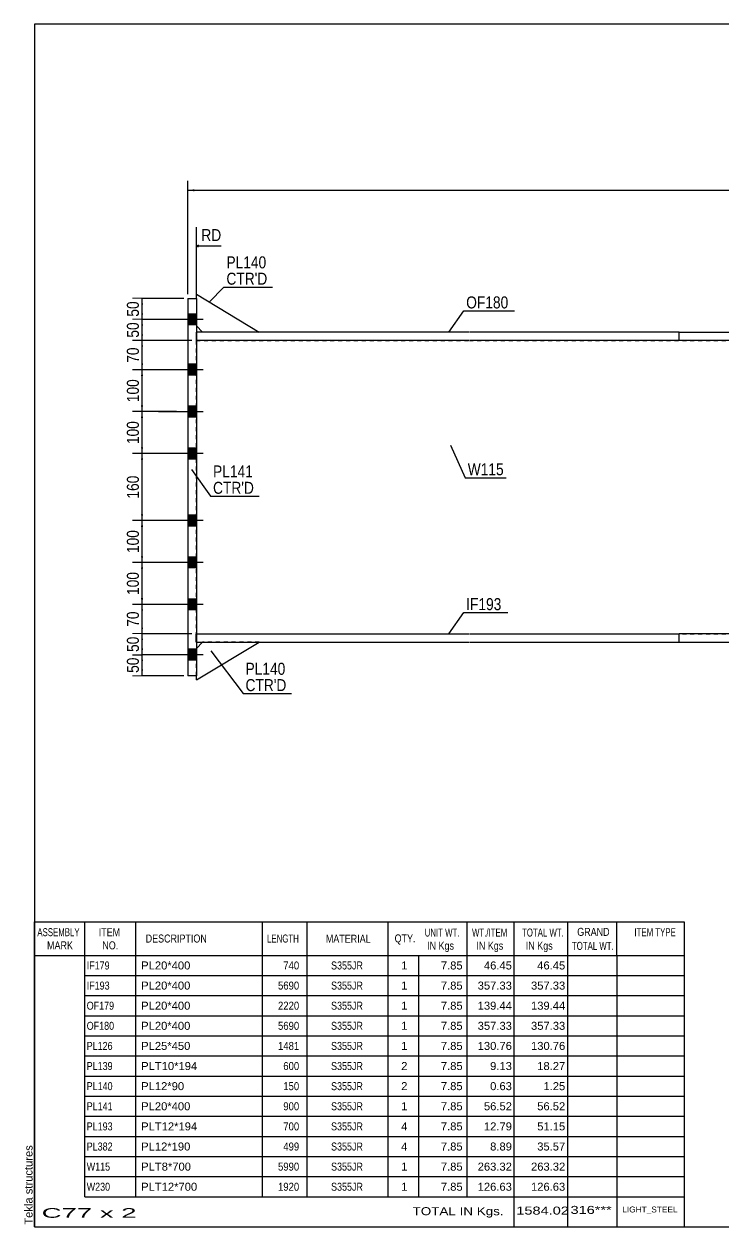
# Model space of a CAD drawing. Header units: millimetres. Extents: x -341 to 72, y -142 to 146.
# Drawn here: x -340.5 to -173.7, y -141.5 to 145.5 of the extents above; entities that cross this region are included whole.
import ezdxf

# ---------------------------------------------------------------- set-up
doc = ezdxf.new("R2010")
doc.units = ezdxf.units.MM
doc.linetypes.add('DXK_LINE_DOT1', pattern=[1.8814, 0.9407, -0.9407])
doc.styles.add('Arial', font='ARIAL.TTF', dxfattribs={"height": 0.2})
doc.styles.add('Arial Narrow', font='ARIALN.TTF', dxfattribs={"height": 0.2})

# ---------------------------------------------------------------- blocks, each defined once
blk = doc.blocks.new('Unknown-622252952-1209')
at = {"color": 5, "linetype": 'Continuous'}
for p, q in [((71.98, 145.51), (-338.02, 145.51)), ((-338.02, 145.51), (-338.02, -141.49)), ((71.98, -141.49), (71.98, 145.51)), ((-338.02, -141.49), (71.98, -141.49))]:
    blk.add_line(p, q, dxfattribs=at)
at = {"color": 174, "linetype": 'Continuous', "style": 'Arial'}
blk.add_text('Tekla structures', height=1.9102, rotation=90, dxfattribs=at).set_placement((-338.52, -140.99))
blk = doc.blocks.new('Bolt-622252952-1233 - 1230')
at = {"linetype": 'Continuous'}
for points in [[(-301.45, 76.32), (-301.45, 73.72), (-299.45, 73.72), (-299.45, 76.32)], [(-301.45, 76.32), (-301.45, 73.72), (-299.45, 73.72), (-299.45, 76.32)], [(-301.45, 64.32), (-301.45, 61.72), (-299.45, 61.72), (-299.45, 64.32)], [(-301.45, 64.32), (-301.45, 61.72), (-299.45, 61.72), (-299.45, 64.32)], [(-301.45, 54.32), (-301.45, 51.72), (-299.45, 51.72), (-299.45, 54.32)], [(-301.45, 54.32), (-301.45, 51.72), (-299.45, 51.72), (-299.45, 54.32)], [(-301.45, 44.32), (-301.45, 41.72), (-299.45, 41.72), (-299.45, 44.32)], [(-301.45, 44.32), (-301.45, 41.72), (-299.45, 41.72), (-299.45, 44.32)], [(-301.45, 28.32), (-301.45, 25.72), (-299.45, 25.72), (-299.45, 28.32)], [(-301.45, 28.32), (-301.45, 25.72), (-299.45, 25.72), (-299.45, 28.32)], [(-301.45, 18.32), (-301.45, 15.72), (-299.45, 15.72), (-299.45, 18.32)], [(-301.45, 18.32), (-301.45, 15.72), (-299.45, 15.72), (-299.45, 18.32)], [(-301.45, 8.32), (-301.45, 5.72), (-299.45, 5.72), (-299.45, 8.32)], [(-301.45, 8.32), (-301.45, 5.72), (-299.45, 5.72), (-299.45, 8.32)], [(-301.45, -3.68), (-301.45, -6.28), (-299.45, -6.28), (-299.45, -3.68)], [(-301.45, -3.68), (-301.45, -6.28), (-299.45, -6.28), (-299.45, -3.68)]]:
    blk.add_hatch(color=3, dxfattribs=at).paths.add_polyline_path(points)
at = {"color": 3, "linetype": 'Continuous'}
for p, q in [((-297.86, 75.02), (-308.45, 75.02)), ((-297.86, 75.02), (-308.45, 75.02)), ((-299.45, 76.32), (-301.45, 76.32)), ((-299.45, 76.32), (-301.45, 76.32)), ((-299.45, 73.72), (-301.45, 73.72)), ((-299.45, 73.72), (-301.45, 73.72)), ((-299.45, 64.32), (-301.45, 64.32)), ((-299.45, 64.32), (-301.45, 64.32)), ((-297.86, 63.02), (-308.45, 63.02)), ((-297.86, 63.02), (-308.45, 63.02)), ((-299.45, 61.72), (-301.45, 61.72)), ((-299.45, 61.72), (-301.45, 61.72)), ((-297.86, 53.02), (-308.45, 53.02)), ((-297.86, 53.02), (-308.45, 53.02)), ((-299.45, 54.32), (-301.45, 54.32)), ((-299.45, 54.32), (-301.45, 54.32)), ((-299.45, 51.72), (-301.45, 51.72)), ((-299.45, 51.72), (-301.45, 51.72)), ((-299.45, 44.32), (-301.45, 44.32)), ((-299.45, 44.32), (-301.45, 44.32)), ((-297.86, 43.02), (-308.45, 43.02)), ((-297.86, 43.02), (-308.45, 43.02)), ((-299.45, 41.72), (-301.45, 41.72)), ((-299.45, 41.72), (-301.45, 41.72)), ((-297.86, 27.02), (-308.45, 27.02)), ((-297.86, 27.02), (-308.45, 27.02)), ((-299.45, 28.32), (-301.45, 28.32)), ((-299.45, 28.32), (-301.45, 28.32)), ((-299.45, 25.72), (-301.45, 25.72)), ((-299.45, 25.72), (-301.45, 25.72)), ((-299.45, 18.32), (-301.45, 18.32)), ((-299.45, 18.32), (-301.45, 18.32)), ((-297.86, 17.02), (-308.45, 17.02)), ((-297.86, 17.02), (-308.45, 17.02)), ((-299.45, 15.72), (-301.45, 15.72)), ((-299.45, 15.72), (-301.45, 15.72)), ((-297.86, 7.02), (-308.45, 7.02)), ((-297.86, 7.02), (-308.45, 7.02)), ((-299.45, 8.32), (-301.45, 8.32)), ((-299.45, 8.32), (-301.45, 8.32)), ((-299.45, 5.72), (-301.45, 5.72)), ((-299.45, 5.72), (-301.45, 5.72)), ((-297.86, -4.98), (-308.45, -4.98)), ((-297.86, -4.98), (-308.45, -4.98)), ((-299.45, -3.68), (-301.45, -3.68)), ((-299.45, -3.68), (-301.45, -3.68)), ((-299.45, -6.28), (-301.45, -6.28)), ((-299.45, -6.28), (-301.45, -6.28))]:
    blk.add_line(p, q, dxfattribs=at)
blk = doc.blocks.new('Part-622252952-1252 - 1230')
at = {"color": 7, "linetype": 'DXK_LINE_DOT1'}
for p, q in [((-299.5, 70), (-299.5, 0)), ((-299.5, 70), (-234.45, 70)), ((-234.35, 70), (-154.35, 70)), ((-154.35, 70), (-154.35, 0)), ((-234.35, 0), (-154.35, 0)), ((-299.5, 0), (-234.45, 0))]:
    blk.add_line(p, q, dxfattribs=at)
blk = doc.blocks.new('Part-622252952-1305 - 1230')
at = {"color": 2, "linetype": 'Continuous'}
for p, q in [((-299.45, 80.02), (-299.45, 81.02)), ((-299.45, 81.02), (-284.45, 72.02)), ((-299.45, 73.52), (-297.95, 72.02)), ((-284.45, 72.02), (-297.95, 72.02))]:
    blk.add_line(p, q, dxfattribs=at)
at = {"color": 7, "linetype": 'DXK_LINE_DOT1'}
blk.add_line((-299.45, 80.02), (-299.45, 73.52), dxfattribs=at)
blk = doc.blocks.new('Part-622252952-1310 - 1230')
at = {"color": 2, "linetype": 'Continuous'}
for p, q in [((-299.45, -10.98), (-284.48, -2)), ((-299.45, -3.48), (-297.97, -2)), ((-299.45, -10.98), (-299.45, -9.98))]:
    blk.add_line(p, q, dxfattribs=at)
at = {"color": 7, "linetype": 'DXK_LINE_DOT1'}
for p, q in [((-297.95, -1.98), (-297.97, -2)), ((-284.45, -1.98), (-297.95, -1.98)), ((-284.48, -2), (-284.45, -1.98)), ((-299.45, -9.98), (-299.45, -3.48))]:
    blk.add_line(p, q, dxfattribs=at)
blk = doc.blocks.new('Part-622252952-1339 - 1230')
at = {"color": 2, "linetype": 'Continuous'}
for p, q in [((-301.45, 80.02), (-299.45, 80.02)), ((-301.45, 80.02), (-301.45, -9.98)), ((-299.45, 80.02), (-299.45, -9.98)), ((-299.45, -9.98), (-301.45, -9.98))]:
    blk.add_line(p, q, dxfattribs=at)
blk = doc.blocks.new('Part-622252952-1519 - 1230')
at = {"color": 2, "linetype": 'Continuous'}
for p, q in [((-110.38, 0), (-184.35, 0)), ((-184.35, -2), (-184.35, 0)), ((-184.35, -2), (-110.38, -2))]:
    blk.add_line(p, q, dxfattribs=at)
at = {"color": 7, "linetype": 'DXK_LINE_DOT1'}
blk.add_line((-110.38, -2), (-110.38, 0), dxfattribs=at)
blk = doc.blocks.new('Part-622252952-1541 - 1230')
at = {"color": 2, "linetype": 'Continuous'}
for p, q in [((-299.5, -2), (-299.5, 0)), ((-299.5, 0), (-234.45, 0)), ((-299.5, -2), (-234.45, -2)), ((-234.35, 0), (-184.35, 0)), ((-234.35, -2), (-184.35, -2)), ((-184.35, -2), (-184.35, 0))]:
    blk.add_line(p, q, dxfattribs=at)
blk = doc.blocks.new('Part-622252952-1585 - 1230')
at = {"color": 2, "linetype": 'Continuous'}
for p, q in [((-184.35, 70), (-184.35, 72)), ((-184.35, 72), (37.68, 72)), ((37.68, 72), (37.68, 70)), ((37.68, 70), (-184.35, 70))]:
    blk.add_line(p, q, dxfattribs=at)
blk = doc.blocks.new('Part-622252952-1607 - 1230')
at = {"color": 2, "linetype": 'Continuous'}
for p, q in [((-299.5, 72), (-299.5, 70)), ((-234.45, 72), (-299.5, 72)), ((-184.35, 72), (-234.35, 72)), ((-184.35, 70), (-184.35, 72)), ((-234.45, 70), (-299.5, 70)), ((-184.35, 70), (-234.35, 70))]:
    blk.add_line(p, q, dxfattribs=at)
blk = doc.blocks.new('StraightDimension-622252952-1710 - 1230')
at = {"linetype": 'Continuous'}
for points in [[(-312.66, 61.53), (-312.41, 63.03), (-312.16, 61.53)], [(-312.16, 54.53), (-312.41, 53.03), (-312.66, 54.53)]]:
    blk.add_hatch(color=7, dxfattribs=at).paths.add_polyline_path(points)
at = {"color": 7, "linetype": 'Continuous'}
for p, q in [((-304.21, 63.03), (-314.66, 63.03)), ((-312.41, 53.03), (-312.41, 63.03)), ((-304.21, 53.03), (-314.66, 53.03))]:
    blk.add_line(p, q, dxfattribs=at)
at = {"color": 0}
blk.add_wipeout([(-312.56, 61.37), (-316.76, 61.37), (-316.76, 54.68), (-312.56, 54.68)], dxfattribs=at)
at = {"color": 3, "style": 'Arial Narrow'}
blk.add_text('100', height=2.863, rotation=90.0002, dxfattribs=at).set_placement((-313.16, 55.28))
blk = doc.blocks.new('StraightDimension-622252952-1773 - 1230')
at = {"linetype": 'Continuous'}
for points in [[(-299.95, 105.6), (-301.45, 105.85), (-299.95, 106.1)], [(36.34, 106.1), (37.84, 105.85), (36.34, 105.6)]]:
    blk.add_hatch(color=7, dxfattribs=at).paths.add_polyline_path(points)
at = {"color": 7, "linetype": 'Continuous'}
for p, q in [((-301.45, 81.02), (-301.45, 108.1)), ((37.84, 73), (37.84, 108.1)), ((-301.45, 105.85), (37.84, 105.85))]:
    blk.add_line(p, q, dxfattribs=at)
at = {"color": 0}
blk.add_wipeout([(-127.55, 106), (-127.55, 110.2), (-136.06, 110.2), (-136.06, 106)], dxfattribs=at)
at = {"color": 3, "style": 'Arial Narrow'}
blk.add_text('7931', height=2.863, dxfattribs=at).set_placement((-135.46, 106.6))
blk = doc.blocks.new('StraightDimension-622252952-1755 - 1230')
at = {"linetype": 'Continuous'}
for points in [[(-312.66, 5.53), (-312.41, 7.03), (-312.16, 5.53)], [(-312.16, 1.5), (-312.41, 0), (-312.66, 1.5)]]:
    blk.add_hatch(color=7, dxfattribs=at).paths.add_polyline_path(points)
at = {"color": 7, "linetype": 'Continuous'}
for p, q in [((-304.21, 7.03), (-314.66, 7.03)), ((-312.41, 0), (-312.41, 7.03)), ((-300.5, 0), (-314.66, 0))]:
    blk.add_line(p, q, dxfattribs=at)
at = {"color": 0}
blk.add_wipeout([(-312.56, 5.94), (-316.76, 5.94), (-316.76, 1.09), (-312.56, 1.09)], dxfattribs=at)
at = {"color": 3, "style": 'Arial Narrow'}
blk.add_text('70', height=2.863, rotation=90.0002, dxfattribs=at).set_placement((-313.16, 1.69))
blk = doc.blocks.new('StraightDimension-622252952-1731 - 1230')
at = {"linetype": 'Continuous'}
for points in [[(-312.66, 25.53), (-312.41, 27.03), (-312.16, 25.53)], [(-312.16, 18.53), (-312.41, 17.03), (-312.66, 18.53)]]:
    blk.add_hatch(color=7, dxfattribs=at).paths.add_polyline_path(points)
at = {"color": 7, "linetype": 'Continuous'}
for p, q in [((-304.21, 27.03), (-314.66, 27.03)), ((-312.41, 17.03), (-312.41, 27.03)), ((-304.21, 17.03), (-314.66, 17.03))]:
    blk.add_line(p, q, dxfattribs=at)
at = {"color": 0}
blk.add_wipeout([(-312.56, 25.37), (-316.76, 25.37), (-316.76, 18.68), (-312.56, 18.68)], dxfattribs=at)
at = {"color": 3, "style": 'Arial Narrow'}
blk.add_text('100', height=2.863, rotation=90.0002, dxfattribs=at).set_placement((-313.16, 19.28))
blk = doc.blocks.new('StraightDimension-622252952-1678 - 1230')
at = {"linetype": 'Continuous'}
for points in [[(-312.66, 78.52), (-312.41, 80.02), (-312.16, 78.52)], [(-312.16, 76.52), (-312.41, 75.02), (-312.66, 76.52)]]:
    blk.add_hatch(color=7, dxfattribs=at).paths.add_polyline_path(points)
at = {"color": 7, "linetype": 'Continuous'}
for p, q in [((-302.45, 80.02), (-314.66, 80.02)), ((-312.41, 75.02), (-312.41, 80.02)), ((-304.21, 75.02), (-314.66, 75.02))]:
    blk.add_line(p, q, dxfattribs=at)
at = {"color": 0}
blk.add_wipeout([(-312.56, 79.95), (-316.76, 79.95), (-316.76, 75.09), (-312.56, 75.09)], dxfattribs=at)
at = {"color": 3, "style": 'Arial Narrow'}
blk.add_text('50', height=2.863, rotation=90.0002, dxfattribs=at).set_placement((-313.16, 75.69))
blk = doc.blocks.new('StraightDimension-622252952-1690 - 1230')
at = {"linetype": 'Continuous'}
for points in [[(-312.66, 73.52), (-312.41, 75.02), (-312.16, 73.52)], [(-312.16, 71.5), (-312.41, 70), (-312.66, 71.5)]]:
    blk.add_hatch(color=7, dxfattribs=at).paths.add_polyline_path(points)
at = {"color": 7, "linetype": 'Continuous'}
for p, q in [((-304.21, 75.02), (-314.66, 75.02)), ((-312.41, 70), (-312.41, 75.02)), ((-300.5, 70), (-314.66, 70))]:
    blk.add_line(p, q, dxfattribs=at)
at = {"color": 0}
blk.add_wipeout([(-312.56, 74.94), (-316.76, 74.94), (-316.76, 70.08), (-312.56, 70.08)], dxfattribs=at)
at = {"color": 3, "style": 'Arial Narrow'}
blk.add_text('50', height=2.863, rotation=90.0002, dxfattribs=at).set_placement((-313.16, 70.68))
blk = doc.blocks.new('StraightDimension-622252952-1699 - 1230')
at = {"linetype": 'Continuous'}
for points in [[(-312.66, 68.5), (-312.41, 70), (-312.16, 68.5)], [(-312.16, 64.53), (-312.41, 63.03), (-312.66, 64.53)]]:
    blk.add_hatch(color=7, dxfattribs=at).paths.add_polyline_path(points)
at = {"color": 7, "linetype": 'Continuous'}
for p, q in [((-300.5, 70), (-314.66, 70)), ((-312.41, 63.03), (-312.41, 70)), ((-304.21, 63.03), (-314.66, 63.03))]:
    blk.add_line(p, q, dxfattribs=at)
at = {"color": 0}
blk.add_wipeout([(-312.56, 68.94), (-316.76, 68.94), (-316.76, 64.09), (-312.56, 64.09)], dxfattribs=at)
at = {"color": 3, "style": 'Arial Narrow'}
blk.add_text('70', height=2.863, rotation=90.0002, dxfattribs=at).set_placement((-313.16, 64.69))
blk = doc.blocks.new('StraightDimension-622252952-1717 - 1230')
at = {"linetype": 'Continuous'}
for points in [[(-312.66, 51.53), (-312.41, 53.03), (-312.16, 51.53)], [(-312.16, 44.53), (-312.41, 43.03), (-312.66, 44.53)]]:
    blk.add_hatch(color=7, dxfattribs=at).paths.add_polyline_path(points)
at = {"color": 7, "linetype": 'Continuous'}
for p, q in [((-304.21, 53.03), (-314.66, 53.03)), ((-312.41, 43.03), (-312.41, 53.03)), ((-304.21, 43.03), (-314.66, 43.03))]:
    blk.add_line(p, q, dxfattribs=at)
at = {"color": 0}
blk.add_wipeout([(-312.56, 51.37), (-316.76, 51.37), (-316.76, 44.68), (-312.56, 44.68)], dxfattribs=at)
at = {"color": 3, "style": 'Arial Narrow'}
blk.add_text('100', height=2.863, rotation=90.0002, dxfattribs=at).set_placement((-313.16, 45.28))
blk = doc.blocks.new('StraightDimension-622252952-1724 - 1230')
at = {"linetype": 'Continuous'}
for points in [[(-312.66, 41.53), (-312.41, 43.03), (-312.16, 41.53)], [(-312.16, 28.53), (-312.41, 27.03), (-312.66, 28.53)]]:
    blk.add_hatch(color=7, dxfattribs=at).paths.add_polyline_path(points)
at = {"color": 7, "linetype": 'Continuous'}
for p, q in [((-304.21, 43.03), (-314.66, 43.03)), ((-312.41, 27.03), (-312.41, 43.03)), ((-304.21, 27.03), (-314.66, 27.03))]:
    blk.add_line(p, q, dxfattribs=at)
at = {"color": 0}
blk.add_wipeout([(-312.56, 38.37), (-316.76, 38.37), (-316.76, 31.68), (-312.56, 31.68)], dxfattribs=at)
at = {"color": 3, "style": 'Arial Narrow'}
blk.add_text('160', height=2.863, rotation=90.0002, dxfattribs=at).set_placement((-313.16, 32.28))
blk = doc.blocks.new('StraightDimension-622252952-1738 - 1230')
at = {"linetype": 'Continuous'}
for points in [[(-312.66, -6.48), (-312.41, -4.98), (-312.16, -6.48)], [(-312.16, -8.48), (-312.41, -9.98), (-312.66, -8.48)]]:
    blk.add_hatch(color=7, dxfattribs=at).paths.add_polyline_path(points)
at = {"color": 7, "linetype": 'Continuous'}
for p, q in [((-304.22, -4.98), (-314.66, -4.98)), ((-312.41, -9.98), (-312.41, -4.98)), ((-302.45, -9.98), (-314.66, -9.98))]:
    blk.add_line(p, q, dxfattribs=at)
at = {"color": 0}
blk.add_wipeout([(-312.56, -5.05), (-316.76, -5.05), (-316.76, -9.91), (-312.56, -9.91)], dxfattribs=at)
at = {"color": 3, "style": 'Arial Narrow'}
blk.add_text('50', height=2.863, rotation=90.0002, dxfattribs=at).set_placement((-313.16, -9.31))
blk = doc.blocks.new('StraightDimension-622252952-1748 - 1230')
at = {"linetype": 'Continuous'}
for points in [[(-312.66, 15.53), (-312.41, 17.03), (-312.16, 15.53)], [(-312.16, 8.53), (-312.41, 7.03), (-312.66, 8.53)]]:
    blk.add_hatch(color=7, dxfattribs=at).paths.add_polyline_path(points)
at = {"color": 7, "linetype": 'Continuous'}
for p, q in [((-304.21, 17.03), (-314.66, 17.03)), ((-312.41, 7.03), (-312.41, 17.03)), ((-304.21, 7.03), (-314.66, 7.03))]:
    blk.add_line(p, q, dxfattribs=at)
at = {"color": 0}
blk.add_wipeout([(-312.56, 15.37), (-316.76, 15.37), (-316.76, 8.68), (-312.56, 8.68)], dxfattribs=at)
at = {"color": 3, "style": 'Arial Narrow'}
blk.add_text('100', height=2.863, rotation=90.0002, dxfattribs=at).set_placement((-313.16, 9.28))
blk = doc.blocks.new('StraightDimension-622252952-1764 - 1230')
at = {"linetype": 'Continuous'}
for points in [[(-312.66, -1.5), (-312.41, 0), (-312.16, -1.5)], [(-312.16, -3.48), (-312.41, -4.98), (-312.66, -3.48)]]:
    blk.add_hatch(color=7, dxfattribs=at).paths.add_polyline_path(points)
at = {"color": 7, "linetype": 'Continuous'}
for p, q in [((-300.5, 0), (-314.66, 0)), ((-312.41, -4.98), (-312.41, 0)), ((-304.22, -4.98), (-314.66, -4.98))]:
    blk.add_line(p, q, dxfattribs=at)
at = {"color": 0}
blk.add_wipeout([(-312.56, -0.06), (-316.76, -0.06), (-316.76, -4.92), (-312.56, -4.92)], dxfattribs=at)
at = {"color": 3, "style": 'Arial Narrow'}
blk.add_text('50', height=2.863, rotation=90.0002, dxfattribs=at).set_placement((-313.16, -4.32))
blk = doc.blocks.new('StraightDimension-622252952-4084 - 1230')
at = {"linetype": 'Continuous'}
blk.add_hatch(color=7, dxfattribs=at).paths.add_polyline_path([(-111.88, 92.02), (-110.38, 91.77), (-111.88, 91.52)])
at = {"color": 7, "linetype": 'Continuous'}
for p, q in [((-110.38, 1), (-110.38, 96.27)), ((-120.44, 91.77), (-110.38, 91.77))]:
    blk.add_line(p, q, dxfattribs=at)
at = {"color": 0, "linetype": 'Continuous'}
blk.add_wipeout([(-292.92, 93.12), (-292.92, 97.32), (-298.86, 97.32), (-298.86, 93.12)], dxfattribs=at)
at = {"color": 7, "linetype": 'Continuous'}
for p, q in [((-299.45, 81.02), (-299.45, 97.02)), ((-298.95, 92.77), (-299.45, 92.52)), ((-298.95, 92.27), (-299.45, 92.52)), ((-293.52, 92.52), (-299.45, 92.52))]:
    blk.add_line(p, q, dxfattribs=at)
at = {"color": 3, "linetype": 'Continuous', "style": 'Arial Narrow'}
blk.add_text('RD', height=2.863, dxfattribs=at).set_placement((-298.26, 93.72))
at = {"color": 0}
blk.add_wipeout([(-111.15, 92.67), (-111.15, 96.87), (-119.66, 96.87), (-119.66, 92.67)], dxfattribs=at)
at = {"color": 3, "style": 'Arial Narrow'}
blk.add_text('6429', height=2.863, dxfattribs=at).set_placement((-119.06, 93.27))
blk = doc.blocks.new('CBS_BOM-622252952-6711')
at = {"color": 7, "linetype": 'Continuous'}
for p, q in [((-338.05, -76.72), (-338.05, -68.72)), ((-338.05, -68.72), (-183.13, -68.72)), ((-326.05, -76.72), (-326.05, -68.72)), ((-313.86, -76.72), (-313.86, -68.72)), ((-283.7, -76.72), (-283.7, -68.72)), ((-273.02, -76.72), (-273.02, -68.72)), ((-253.7, -76.72), (-253.7, -68.72)), ((-234.9, -76.72), (-234.9, -68.72)), ((-223.69, -76.72), (-223.69, -68.72)), ((-210.9, -76.72), (-210.9, -68.72)), ((-199.15, -76.72), (-199.15, -68.72)), ((-183.13, -68.73), (-183.14, -76.71)), ((-338.05, -76.72), (-183.13, -76.72)), ((-338.05, -81.52), (-338.05, -76.72)), ((-326.05, -81.52), (-326.05, -76.72)), ((-313.86, -81.52), (-313.86, -76.72)), ((-283.7, -81.52), (-283.7, -76.72)), ((-273.02, -81.52), (-273.02, -76.72)), ((-253.7, -81.52), (-253.7, -76.72)), ((-246.44, -81.52), (-246.44, -76.72)), ((-234.9, -81.52), (-234.9, -76.72)), ((-223.69, -81.52), (-223.69, -76.72)), ((-210.9, -81.52), (-210.9, -76.72)), ((-199.14, -81.52), (-199.14, -76.72)), ((-183.13, -76.72), (-183.13, -81.52)), ((-338.05, -86.32), (-338.05, -81.52)), ((-326.05, -81.52), (-183.13, -81.52)), ((-326.05, -86.32), (-326.05, -81.52)), ((-313.86, -86.32), (-313.86, -81.52)), ((-283.7, -86.32), (-283.7, -81.52)), ((-273.02, -86.32), (-273.02, -81.52)), ((-253.7, -86.32), (-253.7, -81.52)), ((-246.44, -86.32), (-246.44, -81.52)), ((-234.9, -86.32), (-234.9, -81.52)), ((-223.69, -86.32), (-223.69, -81.52)), ((-210.9, -86.32), (-210.9, -81.52)), ((-199.14, -86.32), (-199.14, -81.52)), ((-183.13, -81.52), (-183.13, -86.32)), ((-338.05, -91.12), (-338.05, -86.32)), ((-326.05, -86.32), (-183.13, -86.32)), ((-326.05, -91.12), (-326.05, -86.32)), ((-313.86, -91.12), (-313.86, -86.32)), ((-283.7, -91.12), (-283.7, -86.32)), ((-273.02, -91.12), (-273.02, -86.32)), ((-253.7, -91.12), (-253.7, -86.32)), ((-246.44, -91.12), (-246.44, -86.32)), ((-234.9, -91.12), (-234.9, -86.32)), ((-223.69, -91.12), (-223.69, -86.32)), ((-210.9, -91.12), (-210.9, -86.32)), ((-199.14, -91.12), (-199.14, -86.32)), ((-183.13, -86.32), (-183.13, -91.12)), ((-338.05, -95.92), (-338.05, -91.12)), ((-326.05, -91.12), (-183.13, -91.12)), ((-326.05, -95.92), (-326.05, -91.12)), ((-313.86, -95.92), (-313.86, -91.12)), ((-283.7, -95.92), (-283.7, -91.12)), ((-273.02, -95.92), (-273.02, -91.12)), ((-253.7, -95.92), (-253.7, -91.12)), ((-246.44, -95.92), (-246.44, -91.12)), ((-234.9, -95.92), (-234.9, -91.12)), ((-223.69, -95.92), (-223.69, -91.12)), ((-210.9, -95.92), (-210.9, -91.12)), ((-199.14, -95.92), (-199.14, -91.12)), ((-183.13, -91.12), (-183.13, -95.92)), ((-338.05, -100.72), (-338.05, -95.92)), ((-326.05, -95.92), (-183.13, -95.92)), ((-326.05, -100.72), (-326.05, -95.92)), ((-313.86, -100.72), (-313.86, -95.92)), ((-283.7, -100.72), (-283.7, -95.92)), ((-273.02, -100.72), (-273.02, -95.92)), ((-253.7, -100.72), (-253.7, -95.92)), ((-246.44, -100.72), (-246.44, -95.92)), ((-234.9, -100.72), (-234.9, -95.92)), ((-223.69, -100.72), (-223.69, -95.92)), ((-210.9, -100.72), (-210.9, -95.92)), ((-199.14, -100.72), (-199.14, -95.92)), ((-183.13, -95.92), (-183.13, -100.72)), ((-338.05, -105.52), (-338.05, -100.72)), ((-326.05, -100.72), (-183.13, -100.72)), ((-326.05, -105.52), (-326.05, -100.72)), ((-313.86, -105.52), (-313.86, -100.72)), ((-283.7, -105.52), (-283.7, -100.72)), ((-273.02, -105.52), (-273.02, -100.72)), ((-253.7, -105.52), (-253.7, -100.72)), ((-246.44, -105.52), (-246.44, -100.72)), ((-234.9, -105.52), (-234.9, -100.72)), ((-223.69, -105.52), (-223.69, -100.72)), ((-210.9, -105.52), (-210.9, -100.72)), ((-199.14, -105.52), (-199.14, -100.72)), ((-183.13, -100.72), (-183.13, -105.52)), ((-338.05, -110.32), (-338.05, -105.52)), ((-326.05, -105.52), (-183.13, -105.52)), ((-326.05, -110.32), (-326.05, -105.52)), ((-313.86, -110.32), (-313.86, -105.52)), ((-283.7, -110.32), (-283.7, -105.52)), ((-273.02, -110.32), (-273.02, -105.52)), ((-253.7, -110.32), (-253.7, -105.52)), ((-246.44, -110.32), (-246.44, -105.52)), ((-234.9, -110.32), (-234.9, -105.52)), ((-223.69, -110.32), (-223.69, -105.52)), ((-210.9, -110.32), (-210.9, -105.52)), ((-199.14, -110.32), (-199.14, -105.52)), ((-183.13, -105.52), (-183.13, -110.32)), ((-338.05, -115.12), (-338.05, -110.32)), ((-326.05, -110.32), (-183.13, -110.32)), ((-326.05, -115.12), (-326.05, -110.32)), ((-313.86, -115.12), (-313.86, -110.32)), ((-283.7, -115.12), (-283.7, -110.32)), ((-273.02, -115.12), (-273.02, -110.32)), ((-253.7, -115.12), (-253.7, -110.32)), ((-246.44, -115.12), (-246.44, -110.32)), ((-234.9, -115.12), (-234.9, -110.32)), ((-223.69, -115.12), (-223.69, -110.32)), ((-210.9, -115.12), (-210.9, -110.32)), ((-199.14, -115.12), (-199.14, -110.32)), ((-183.13, -110.32), (-183.13, -115.12)), ((-338.05, -119.92), (-338.05, -115.12)), ((-326.05, -115.12), (-183.13, -115.12)), ((-326.05, -119.92), (-326.05, -115.12)), ((-313.86, -119.92), (-313.86, -115.12)), ((-283.7, -119.92), (-283.7, -115.12)), ((-273.02, -119.92), (-273.02, -115.12)), ((-253.7, -119.92), (-253.7, -115.12)), ((-246.44, -119.92), (-246.44, -115.12)), ((-234.9, -119.92), (-234.9, -115.12)), ((-223.69, -119.92), (-223.69, -115.12)), ((-210.9, -119.92), (-210.9, -115.12)), ((-199.14, -119.92), (-199.14, -115.12)), ((-183.13, -115.12), (-183.13, -119.92)), ((-338.05, -124.72), (-338.05, -119.92)), ((-326.05, -119.92), (-183.13, -119.92)), ((-326.05, -124.72), (-326.05, -119.92)), ((-313.86, -124.72), (-313.86, -119.92)), ((-283.7, -124.72), (-283.7, -119.92)), ((-273.02, -124.72), (-273.02, -119.92)), ((-253.7, -124.72), (-253.7, -119.92)), ((-246.44, -124.72), (-246.44, -119.92)), ((-234.9, -124.72), (-234.9, -119.92)), ((-223.69, -124.72), (-223.69, -119.92)), ((-210.9, -124.72), (-210.9, -119.92)), ((-199.14, -124.72), (-199.14, -119.92)), ((-183.13, -119.92), (-183.13, -124.72)), ((-338.05, -129.52), (-338.05, -124.72)), ((-326.05, -124.72), (-183.13, -124.72)), ((-326.05, -129.52), (-326.05, -124.72)), ((-313.86, -129.52), (-313.86, -124.72)), ((-283.7, -129.52), (-283.7, -124.72)), ((-273.02, -129.52), (-273.02, -124.72)), ((-253.7, -129.52), (-253.7, -124.72)), ((-246.44, -129.52), (-246.44, -124.72)), ((-234.9, -129.52), (-234.9, -124.72)), ((-223.69, -129.52), (-223.69, -124.72)), ((-210.9, -129.52), (-210.9, -124.72)), ((-199.14, -129.52), (-199.14, -124.72)), ((-183.13, -124.72), (-183.13, -129.52)), ((-338.05, -134.32), (-338.05, -129.52)), ((-326.05, -129.52), (-183.13, -129.52)), ((-326.05, -134.32), (-326.05, -129.52)), ((-313.86, -134.32), (-313.86, -129.52)), ((-283.7, -134.32), (-283.7, -129.52)), ((-273.02, -134.32), (-273.02, -129.52)), ((-253.7, -134.32), (-253.7, -129.52)), ((-246.44, -134.32), (-246.44, -129.52)), ((-234.9, -134.32), (-234.9, -129.52)), ((-223.69, -134.32), (-223.69, -129.52)), ((-210.9, -134.32), (-210.9, -129.52)), ((-199.14, -134.32), (-199.14, -129.52)), ((-183.13, -129.52), (-183.13, -134.32)), ((-338.05, -141.52), (-338.05, -134.34)), ((-326.05, -134.32), (-183.13, -134.32)), ((-223.69, -141.52), (-223.69, -134.34)), ((-210.9, -141.52), (-210.9, -134.34)), ((-199.1, -141.52), (-199.1, -134.34)), ((-183.13, -134.32), (-183.13, -141.52)), ((-338.05, -141.52), (-183.13, -141.52))]:
    blk.add_line(p, q, dxfattribs=at)
at = {"color": 3, "linetype": 'Continuous', "style": 'Arial'}
for s, height, width, p in [('ASSEMBLY', 1.91, 0.7, (-337.37, -72.14)), ('ITEM', 1.91, 0.8, (-322.73, -72.14)), ('DESCRIPTION', 1.9102, 0.8, (-311.54, -73.65)), ('LENGTH', 1.91, 0.7, (-282.59, -73.65)), ('QTY.', 1.91, 0.8, (-252.18, -73.62)), ('UNIT WT.', 1.91, 0.7, (-245.01, -72.22)), ('WT./ITEM', 1.91, 0.7, (-233.72, -72.22)), ('TOTAL WT.', 1.91, 0.7, (-221.79, -72.22)), ('GRAND', 1.91, 0.8, (-208.63, -72.06)), ('ITEM TYPE', 1.91, 0.7, (-194.99, -72.14)), ('MARK', 1.91, 0.8, (-335.05, -75.28)), ('NO.', 1.91, 0.8, (-321.87, -75.28)), ('MATERIAL', 1.91, 0.8, (-268.57, -73.7)), ('IN Kgs', 1.91, 0.8, (-244.43, -75.36)), ('IN Kgs', 1.91, 0.8, (-232.68, -75.36)), ('IN Kgs', 1.91, 0.8, (-220.89, -75.36)), ('TOTAL WT.', 1.91, 0.7, (-209.89, -75.4))]:
    blk.add_text(s, height=height, dxfattribs=dict(at, width=width)).set_placement(p)
at = {"color": 7, "linetype": 'Continuous', "style": 'Arial'}
for s, width, p in [('IF179', 0.8, (-325.6, -80.08)), ('740', 0.85, (-278.72, -80.08)), ('S355JR', 0.8, (-267.33, -80.08)), ('IF193', 0.8, (-325.6, -84.88)), ('5690', 0.85, (-279.98, -84.88)), ('S355JR', 0.8, (-267.33, -84.88)), ('OF179', 0.8, (-325.6, -89.68)), ('2220', 0.85, (-279.98, -89.68)), ('S355JR', 0.8, (-267.33, -89.68)), ('OF180', 0.8, (-325.6, -94.48)), ('5690', 0.85, (-279.98, -94.48)), ('S355JR', 0.8, (-267.33, -94.48)), ('PL126', 0.8, (-325.6, -99.28)), ('1481', 0.85, (-279.98, -99.28)), ('S355JR', 0.8, (-267.33, -99.28)), ('PL139', 0.8, (-325.6, -104.08)), ('600', 0.85, (-278.72, -104.08)), ('S355JR', 0.8, (-267.33, -104.08)), ('PL140', 0.8, (-325.6, -108.88)), ('150', 0.85, (-278.72, -108.88)), ('S355JR', 0.8, (-267.33, -108.88)), ('PL141', 0.8, (-325.6, -113.68)), ('900', 0.85, (-278.72, -113.68)), ('S355JR', 0.8, (-267.33, -113.68)), ('PL193', 0.8, (-325.6, -118.48)), ('700', 0.85, (-278.72, -118.48)), ('S355JR', 0.8, (-267.33, -118.48)), ('PL382', 0.8, (-325.6, -123.28)), ('499', 0.85, (-278.72, -123.28)), ('S355JR', 0.8, (-267.33, -123.28)), ('W115', 0.8, (-325.6, -128.08)), ('5990', 0.85, (-279.98, -128.08)), ('S355JR', 0.8, (-267.33, -128.08)), ('W230', 0.8, (-325.6, -132.88)), ('1920', 0.85, (-279.98, -132.88)), ('S355JR', 0.8, (-267.33, -132.88))]:
    blk.add_text(s, height=1.91, dxfattribs=dict(at, width=width)).set_placement(p)
for s, p in [('PL20*400', (-312.61, -80.08)), ('1', (-250.61, -80.08)), ('7.85', (-241.15, -80.08)), ('46.45', (-230.88, -80.08)), ('46.45', (-218.17, -80.08)), ('PL20*400', (-312.61, -84.88)), ('1', (-250.61, -84.88)), ('7.85', (-241.15, -84.88)), ('357.33', (-232.37, -84.88)), ('357.33', (-219.65, -84.88)), ('PL20*400', (-312.61, -89.68)), ('1', (-250.61, -89.68)), ('7.85', (-241.15, -89.68)), ('139.44', (-232.37, -89.68)), ('139.44', (-219.65, -89.68)), ('PL20*400', (-312.61, -94.48)), ('1', (-250.61, -94.48)), ('7.85', (-241.15, -94.48)), ('357.33', (-232.37, -94.48)), ('357.33', (-219.65, -94.48)), ('PL25*450', (-312.61, -99.28)), ('1', (-250.61, -99.28)), ('7.85', (-241.15, -99.28)), ('130.76', (-232.37, -99.28)), ('130.76', (-219.65, -99.28)), ('PLT10*194', (-312.61, -104.08)), ('2', (-250.61, -104.08)), ('7.85', (-241.15, -104.08)), ('9.13', (-229.4, -104.08)), ('18.27', (-218.17, -104.08)), ('PL12*90', (-312.61, -108.88)), ('2', (-250.61, -108.88)), ('7.85', (-241.15, -108.88)), ('0.63', (-229.4, -108.88)), ('1.25', (-216.69, -108.88)), ('PL20*400', (-312.61, -113.68)), ('1', (-250.61, -113.68)), ('7.85', (-241.15, -113.68)), ('56.52', (-230.88, -113.68)), ('56.52', (-218.17, -113.68)), ('PLT12*194', (-312.61, -118.48)), ('4', (-250.61, -118.48)), ('7.85', (-241.15, -118.48)), ('12.79', (-230.88, -118.48)), ('51.15', (-218.17, -118.48)), ('PL12*190', (-312.61, -123.28)), ('4', (-250.61, -123.28)), ('7.85', (-241.15, -123.28)), ('8.89', (-229.4, -123.28)), ('35.57', (-218.17, -123.28)), ('PLT8*700', (-312.61, -128.08)), ('1', (-250.61, -128.08)), ('7.85', (-241.15, -128.08)), ('263.32', (-232.37, -128.08)), ('263.32', (-219.65, -128.08)), ('PLT12*700', (-312.61, -132.88)), ('1', (-250.61, -132.88)), ('7.85', (-241.15, -132.88)), ('126.63', (-232.37, -132.88)), ('126.63', (-219.65, -132.88))]:
    blk.add_text(s, height=1.91, dxfattribs=at).set_placement(p)
at = {"color": 6, "linetype": 'Continuous', "style": 'Arial'}
for s, height, width, p in [('C77 x 2', 2.292, 2.05, (-336.33, -139.33)), ('TOTAL IN Kgs.', 1.9102, 1.2, (-247.89, -138.72)), ('1584.02', 1.91, 1.3, (-223.16, -138.57)), ('316***', 1.91, 1.3, (-210.23, -138.41))]:
    blk.add_text(s, height=height, dxfattribs=dict(at, width=width)).set_placement(p)
blk.add_text('LIGHT_STEEL', height=1.4135, dxfattribs=at).set_placement((-197.88, -138.06))
blk = doc.blocks.new('Mark-622252952-1247 - 1230')
at = {"color": 0}
blk.add_wipeout([(-226.15, 37.85), (-226.15, 40.85), (-234.74, 40.85), (-234.74, 37.85)], dxfattribs=at)
blk.add_wipeout([(-226.15, 37.85), (-226.15, 40.85), (-234.74, 40.85), (-234.74, 37.85)], dxfattribs=at)
at = {"color": 7, "linetype": 'Continuous'}
for p, q in [((-238.87, 44.99), (-235.34, 37.25)), ((-235.34, 37.25), (-225.55, 37.25))]:
    blk.add_line(p, q, dxfattribs=at)
at = {"color": 3, "style": 'Arial Narrow'}
blk.add_text('W115', height=2.863, dxfattribs=at).set_placement((-234.74, 37.85))
blk = doc.blocks.new('Mark-622252952-1537 - 1230')
at = {"color": 0}
blk.add_wipeout([(-226.71, 5.66), (-226.71, 8.66), (-235.11, 8.66), (-235.11, 5.66)], dxfattribs=at)
blk.add_wipeout([(-226.71, 5.66), (-226.71, 8.66), (-235.11, 8.66), (-235.11, 5.66)], dxfattribs=at)
at = {"color": 7, "linetype": 'Continuous'}
for p, q in [((-239.25, 0), (-235.71, 5.06)), ((-235.71, 5.06), (-225.21, 5.06))]:
    blk.add_line(p, q, dxfattribs=at)
at = {"color": 3, "style": 'Arial Narrow'}
blk.add_text('IF193', height=2.863, dxfattribs=at).set_placement((-235.11, 5.66))
blk = doc.blocks.new('Mark-622252952-1306 - 1230')
at = {"color": 0}
blk.add_wipeout([(-278.23, -9.76), (-278.23, -6.76), (-287.73, -6.76), (-287.73, -9.76)], dxfattribs=at)
blk.add_wipeout([(-278.23, -9.76), (-278.23, -6.76), (-287.73, -6.76), (-287.73, -9.76)], dxfattribs=at)
blk.add_wipeout([(-277.97, -13.66), (-277.97, -10.66), (-287.73, -10.66), (-287.73, -13.66)], dxfattribs=at)
blk.add_wipeout([(-277.97, -13.66), (-277.97, -10.66), (-287.73, -10.66), (-287.73, -13.66)], dxfattribs=at)
at = {"color": 7, "linetype": 'Continuous'}
for p, q in [((-295.98, -4.07), (-288.33, -14.26)), ((-288.33, -14.26), (-276.73, -14.26))]:
    blk.add_line(p, q, dxfattribs=at)
at = {"color": 3, "style": 'Arial Narrow'}
blk.add_text('PL140', height=2.863, dxfattribs=at).set_placement((-287.73, -9.76))
at = {"color": 1, "style": 'Arial Narrow'}
blk.add_text("CTR'D", height=2.863, dxfattribs=at).set_placement((-287.73, -13.66))
blk = doc.blocks.new('Mark-622252952-1301 - 1230')
at = {"color": 0}
blk.add_wipeout([(-282.78, 87.22), (-282.78, 90.22), (-292.28, 90.22), (-292.28, 87.22)], dxfattribs=at)
blk.add_wipeout([(-282.78, 87.22), (-282.78, 90.22), (-292.28, 90.22), (-292.28, 87.22)], dxfattribs=at)
blk.add_wipeout([(-282.53, 83.32), (-282.53, 86.32), (-292.28, 86.32), (-292.28, 83.32)], dxfattribs=at)
blk.add_wipeout([(-282.53, 83.32), (-282.53, 86.32), (-292.28, 86.32), (-292.28, 83.32)], dxfattribs=at)
at = {"color": 7, "linetype": 'Continuous'}
for p, q in [((-296.42, 79.19), (-292.88, 82.72)), ((-292.88, 82.72), (-281.28, 82.72))]:
    blk.add_line(p, q, dxfattribs=at)
at = {"color": 3, "style": 'Arial Narrow'}
blk.add_text('PL140', height=2.863, dxfattribs=at).set_placement((-292.28, 87.22))
at = {"color": 1, "style": 'Arial Narrow'}
blk.add_text("CTR'D", height=2.863, dxfattribs=at).set_placement((-292.28, 83.32))
blk = doc.blocks.new('Mark-622252952-1335 - 1230')
at = {"color": 0}
blk.add_wipeout([(-285.96, 37.32), (-285.96, 40.32), (-295.47, 40.32), (-295.47, 37.32)], dxfattribs=at)
blk.add_wipeout([(-285.96, 37.32), (-285.96, 40.32), (-295.47, 40.32), (-295.47, 37.32)], dxfattribs=at)
blk.add_wipeout([(-285.71, 33.42), (-285.71, 36.42), (-295.47, 36.42), (-295.47, 33.42)], dxfattribs=at)
blk.add_wipeout([(-285.71, 33.42), (-285.71, 36.42), (-295.47, 36.42), (-295.47, 33.42)], dxfattribs=at)
at = {"color": 7, "linetype": 'Continuous'}
for p, q in [((-300.64, 39.21), (-296.07, 32.82)), ((-296.07, 32.82), (-284.46, 32.82))]:
    blk.add_line(p, q, dxfattribs=at)
at = {"color": 3, "style": 'Arial Narrow'}
blk.add_text('PL141', height=2.863, dxfattribs=at).set_placement((-295.47, 37.32))
at = {"color": 1, "style": 'Arial Narrow'}
blk.add_text("CTR'D", height=2.863, dxfattribs=at).set_placement((-295.47, 33.42))
blk = doc.blocks.new('Mark-622252952-1603 - 1230')
at = {"color": 0}
blk.add_wipeout([(-225.06, 77.66), (-225.06, 80.66), (-235.11, 80.66), (-235.11, 77.66)], dxfattribs=at)
blk.add_wipeout([(-225.06, 77.66), (-225.06, 80.66), (-235.11, 80.66), (-235.11, 77.66)], dxfattribs=at)
at = {"color": 7, "linetype": 'Continuous'}
for p, q in [((-239.25, 72), (-235.71, 77.06)), ((-235.71, 77.06), (-223.56, 77.06))]:
    blk.add_line(p, q, dxfattribs=at)
at = {"color": 3, "style": 'Arial Narrow'}
blk.add_text('OF180', height=2.863, dxfattribs=at).set_placement((-235.11, 77.66))

msp = doc.modelspace()

# ---------------------------------------------------------------- block references
for name in ['Unknown-622252952-1209', 'Part-622252952-1305 - 1230', 'Part-622252952-1339 - 1230', 'Bolt-622252952-1233 - 1230', 'Part-622252952-1607 - 1230', 'Part-622252952-1585 - 1230', 'Part-622252952-1252 - 1230', 'Part-622252952-1541 - 1230', 'Part-622252952-1310 - 1230', 'Part-622252952-1519 - 1230', 'CBS_BOM-622252952-6711']:
    msp.add_blockref(name, (0, 0))

# ---------------------------------------------------------------- next in the draw order: block references
for name in ['StraightDimension-622252952-1773 - 1230', 'StraightDimension-622252952-1710 - 1230', 'StraightDimension-622252952-1731 - 1230', 'StraightDimension-622252952-1755 - 1230', 'StraightDimension-622252952-1738 - 1230', 'Mark-622252952-1306 - 1230']:
    msp.add_blockref(name, (0, 0))

# ---------------------------------------------------------------- next in the draw order: block references
for name in ['StraightDimension-622252952-1678 - 1230', 'StraightDimension-622252952-1717 - 1230', 'StraightDimension-622252952-1748 - 1230', 'StraightDimension-622252952-1764 - 1230']:
    msp.add_blockref(name, (0, 0))

# ---------------------------------------------------------------- next in the draw order: block references
for name in ['StraightDimension-622252952-1690 - 1230', 'StraightDimension-622252952-1724 - 1230']:
    msp.add_blockref(name, (0, 0))

# ---------------------------------------------------------------- next in the draw order: block references
msp.add_blockref('StraightDimension-622252952-1699 - 1230', (0, 0))

# ---------------------------------------------------------------- next in the draw order: block references
msp.add_blockref('StraightDimension-622252952-4084 - 1230', (0, 0))

# ---------------------------------------------------------------- next in the draw order: block references
for name in ['Mark-622252952-1301 - 1230', 'Mark-622252952-1603 - 1230', 'Mark-622252952-1247 - 1230', 'Mark-622252952-1335 - 1230', 'Mark-622252952-1537 - 1230']:
    msp.add_blockref(name, (0, 0))

doc.saveas('drawing.dxf')
